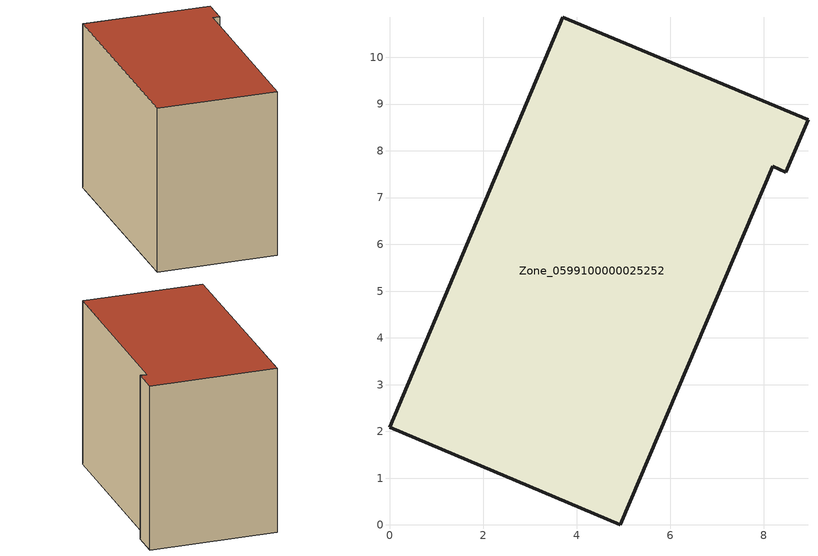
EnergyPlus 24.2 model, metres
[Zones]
Zone_0599100000025252
 floor ground (C_G): 0,2.09 3.7,10.86 8.95,8.66 8.48,7.54 8.2,7.67 4.94,0 z0
 wall outside (C_F): 3.7,10.86 0,2.09 4.94,0 8.2,7.67 8.48,7.54 8.95,8.66 3.7,10.86 z0:7.52
 roof outside (C_R): 8.95,8.66 3.7,10.86 0,2.09 4.94,0 8.2,7.67 8.48,7.54 z7.52
[BUILDING]
Pand.0599100000025252: North Axis=0; Terrain=City; Loads Convergence Tolerance Value=0.04; Temperature Convergence Tolerance Value=0.4; Solar Distribution=FullExterior; Maximum Number of Warmup Days=25; Minimum Number of Warmup Days=1
[Site:Location]
Rotterdam.The.Hague.AP_ZH_NLD Design_Conditions: Latitude=51.96; Longitude=4.45; Time Zone=1; Elevation=-4.5
[SITE:GROUNDTEMPERATURE:BUILDINGSURFACE]
18, 18, 18, 18, 18, 18, 18, 18, 18, 18, 18, 18
[MATERIAL] Thermal Absorptance=0.9; Solar Absorptance=0.7; Visible Absorptance=0.7
Name | Roughness | Thickness | Conductivity | Density | Specific Heat
G.TI.1975-1991 | MediumSmooth | 0.15 | 0.288461 | 540 | 1210
F.TI.1975-1991 | Rough | 0.3 | 0.230769 | 1920 | 840
R.TI.1975-1991 | MediumRough | 0.2 | 0.153846 | 1500 | 1000
[CONSTRUCTION]
C_G: G.TI.1975-1991
C_F: F.TI.1975-1991
C_R: R.TI.1975-1991
[ZONE]
Zone_0599100000025252: Type=1; Multiplier=1; Ceiling Height=Autocalculate; Volume=Autocalculate; Floor Area=autocalculate; Part of Total Floor Area=Yes
[ZONEINFILTRATION:DESIGNFLOWRATE]
Infil_Zone_0599100000025252: Zone or ZoneList or Space or SpaceList=Zone_0599100000025252; Schedule=AlwaysOn; Design Flow Rate Calculation Method=Flow/Area; Flow Rate per Floor Area=0.003; Constant Term Coefficient=1; Temperature Term Coefficient=0; Velocity Term Coefficient=0; Velocity Squared Term Coefficient=0
[HVACTEMPLATE:ZONE:IDEALLOADSAIRSYSTEM]
Zone_0599100000025252: Maximum Heating Supply Air Temperature=50; Minimum Cooling Supply Air Temperature=13; Maximum Heating Supply Air Humidity Ratio=0.0156; Minimum Cooling Supply Air Humidity Ratio=0.0077; Heating Limit=NoLimit; Cooling Limit=NoLimit; Dehumidification Control Type=ConstantSensibleHeatRatio; Cooling Sensible Heat Ratio=0.7; Dehumidification Setpoint=60; Humidification Control Type=None; Humidification Setpoint=30; Outdoor Air Method=None; Outdoor Air Flow Rate per Person=0.00944; Outdoor Air Flow Rate per Zone Floor Area=0; Outdoor Air Flow Rate per Zone=0; Demand Controlled Ventilation Type=None; Outdoor Air Economizer Type=NoEconomizer; Heat Recovery Type=None; Sensible Heat Recovery Effectiveness=0.7; Latent Heat Recovery Effectiveness=0.65
[ZONECONTROL:THERMOSTAT]
ThermostatControl_Zone_0599100000025252: Zone or ZoneList=Zone_0599100000025252; Control Type Schedule=DualSetpointControlType; Control 1=Thermostat_Zone_0599100000025252; Temperature Difference Between Cutout And Setpoint=0
[THERMOSTATSETPOINT:DUALSETPOINT]
Thermostat_Zone_0599100000025252: Heating Setpoint Temperature Schedule=HeatingSetpoint_Zone_0599100000025252; Cooling Setpoint Temperature Schedule=CoolingSetpoint_Zone_0599100000025252
[SCHEDULE:COMPACT]
HeatingSetpoint_Zone_0599100000025252: Through: 12/31, For: AllDays, Until: 24:00, 21
CoolingSetpoint_Zone_0599100000025252: Through: 12/31, For: AllDays, Until: 24:00, 24
DualSetpointControlType: Through: 12/31, For: AllDays, Until: 24:00, 4
AlwaysOn: Through: 12/31, For: AllDays, Until: 24:00, 1
